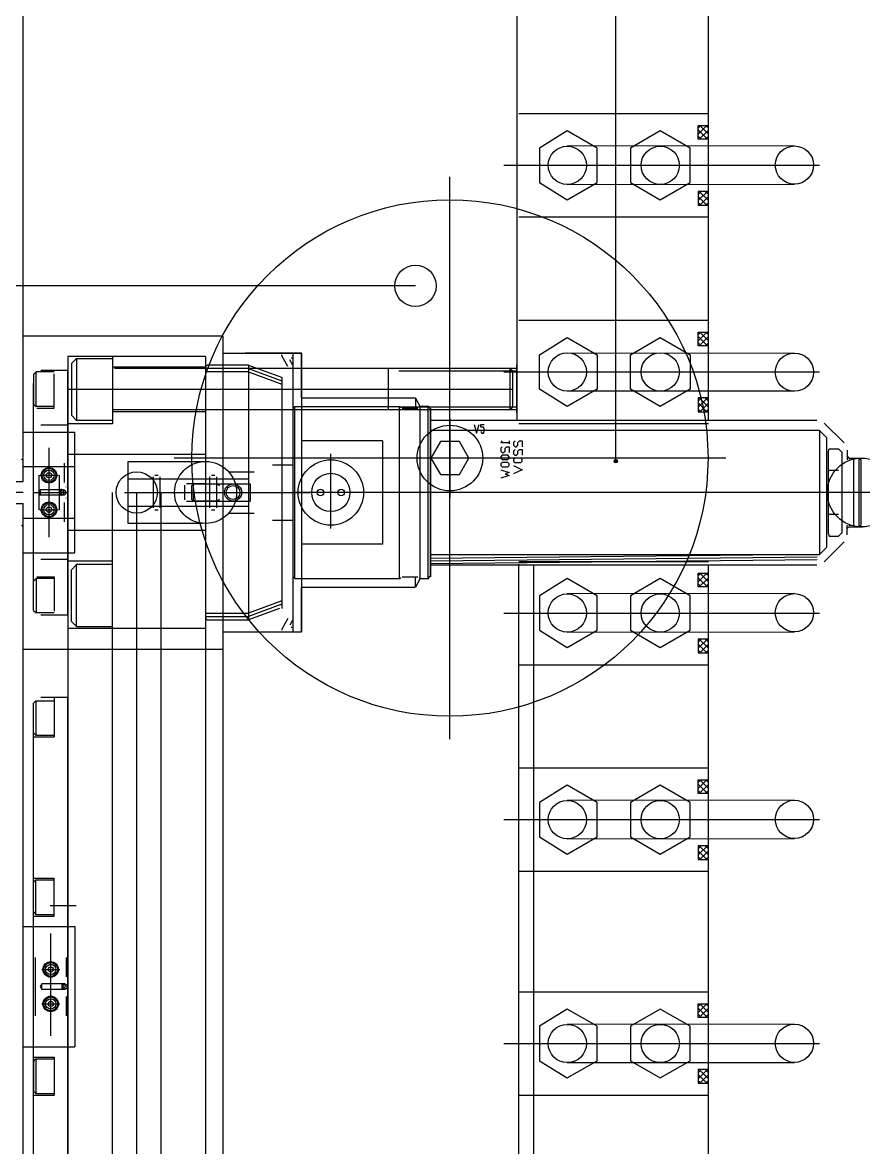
# Model space of a CAD drawing. Header units: millimetres. Extents: x -1 to 1014, y -756 to 757.
# Drawn here: x 401.6 to 467.2, y 244.4 to 332.1 of the extents above; entities that cross this region are included whole.
import ezdxf

# ---------------------------------------------------------------- set-up
doc = ezdxf.new("R2010")
doc.units = ezdxf.units.MM

# ---------------------------------------------------------------- blocks, each defined once
blk = doc.blocks.new('blockName2')
for points in [[(447.865, 298.169), (447.865, 413.395)], [(401.611, 298.19), (401.611, 378.605)], [(440.124, 378.605), (440.124, 301.144)], [(455.088, 301.097), (455.088, 378.605)], [(440.285, 325), (455.088, 325)], [(454.282, 323.392), (454.966, 324.076)], [(454.282, 323.867), (454.491, 324.076)], [(454.282, 324.076), (455.088, 324.076)], [(454.282, 323.001), (454.282, 324.076)], [(455.088, 323.394), (454.407, 324.076)], [(455.088, 323.869), (454.881, 324.076)], [(446.403, 322.314), (444.077, 323.657), (441.912, 322.314), (441.912, 319.628), (444.077, 318.285), (446.403, 319.628), (446.403, 322.314)], [(453.654, 322.314), (451.328, 323.657), (449.002, 322.314), (449.002, 319.628), (451.328, 318.285), (453.654, 319.628), (453.654, 322.314)], [(455.006, 323.001), (454.282, 323.725)], [(454.531, 323.001), (454.282, 323.251)], [(455.088, 323.001), (454.282, 323.001)], [(454.366, 323.001), (455.088, 323.723)], [(454.841, 323.001), (455.088, 323.248)], [(461.802, 322.481), (444.075, 322.464)], [(439.129, 320.971), (463.744, 320.971)], [(434.913, 276.211), (434.913, 320.076)], [(444.077, 319.478), (461.802, 319.495)], [(454.531, 318.941), (454.282, 318.692)], [(455.006, 318.941), (454.282, 318.217)], [(454.282, 318.941), (454.282, 317.867)], [(455.088, 318.941), (454.282, 318.941)], [(454.282, 318.55), (454.966, 317.867)], [(454.366, 318.941), (455.088, 318.219)], [(455.088, 318.548), (454.407, 317.867)], [(454.841, 318.941), (455.088, 318.694)], [(454.282, 318.075), (454.491, 317.867)], [(454.282, 317.867), (455.088, 317.867)], [(455.088, 318.073), (454.881, 317.867)], [(440.285, 316.943), (455.088, 316.943)], [(432.228, 311.571), (369.329, 311.571)], [(440.285, 308.886), (455.088, 308.886)], [(454.282, 307.278), (454.966, 307.962)], [(454.282, 307.753), (454.491, 307.962)], [(454.282, 306.888), (454.282, 307.962)], [(454.282, 307.962), (455.088, 307.962)], [(455.088, 307.28), (454.407, 307.962)], [(455.088, 307.755), (454.881, 307.962)], [(401.611, 307.677), (417.188, 307.677)], [(417.188, 307.677), (417.188, 222.811)], [(446.403, 303.514), (444.077, 302.172), (441.912, 303.514), (441.912, 306.2), (444.077, 307.543), (446.403, 306.2), (446.403, 303.514)], [(453.654, 303.514), (451.328, 302.172), (449.002, 303.514), (449.002, 306.2), (451.328, 307.543), (453.654, 306.2), (453.654, 303.514)], [(455.006, 306.888), (454.282, 307.611)], [(454.531, 306.888), (454.282, 307.137)], [(454.366, 306.888), (455.088, 307.609)], [(454.841, 306.888), (455.088, 307.134)], [(417.188, 306.334), (423.338, 306.334)], [(418.934, 306.335), (423.338, 306.335)], [(421.794, 306.108), (421.794, 306.188)], [(422.667, 306.306), (422.667, 284.609)], [(423.338, 302.843), (423.338, 306.335)], [(423.338, 306.334), (423.338, 284.581)], [(444.077, 306.35), (461.802, 306.334)], [(455.088, 306.888), (454.282, 306.888)], [(405.103, 306.066), (405.103, 129.081)], [(415.845, 306.066), (405.103, 306.066)], [(405.372, 305.513), (405.372, 301.485)], [(405.373, 305.513), (405.776, 305.916)], [(405.775, 305.916), (405.775, 301.082)], [(405.775, 305.916), (408.594, 305.916)], [(408.594, 306.05), (408.594, 300.813)], [(415.845, 306.066), (415.845, 129.081)], [(415.979, 305.393), (415.845, 305.259)], [(419.188, 305.394), (415.979, 305.394)], [(419.188, 305.394), (419.188, 285.521)], [(419.189, 305.393), (421.774, 304.452)], [(422.271, 305.283), (421.794, 306.108)], [(422.667, 305.386), (422.425, 305.805)], [(422.513, 305.957), (422.667, 305.957)], [(440.124, 301.669), (440.124, 305.4)], [(402.427, 304.666), (402.615, 304.854)], [(402.427, 304.666), (402.427, 302.356)], [(402.615, 302.168), (402.615, 304.854)], [(404.038, 304.854), (402.615, 304.854)], [(402.98, 304.988), (405.103, 304.988)], [(404.028, 302.034), (404.028, 304.72)], [(405.103, 285.927), (405.103, 304.988)], [(408.594, 305.26), (415.845, 305.26)], [(440.124, 305.126), (408.734, 305.126)], [(415.845, 305.259), (415.845, 285.654)], [(419.188, 305.126), (415.845, 305.126)], [(419.188, 304.857), (415.845, 304.857)], [(419.189, 305.125), (421.794, 304.176)], [(419.189, 304.856), (421.794, 303.908)], [(421.794, 304.445), (421.794, 286.415)], [(430.132, 301.904), (430.132, 305.126)], [(440.124, 304.924), (430.919, 304.924)], [(439.129, 304.857), (463.744, 304.857)], [(439.819, 304.926), (439.618, 305.127)], [(439.62, 301.902), (439.62, 305.125)], [(439.82, 302.105), (439.82, 304.925)], [(402.417, 286.934), (402.417, 303.981)], [(405.103, 303.514), (439.746, 303.514)], [(423.339, 302.843), (432.205, 302.843)], [(432.216, 302.843), (432.216, 302.037)], [(432.604, 302.172), (432.216, 302.843)], [(461.802, 303.347), (444.075, 303.364)], [(454.531, 302.827), (454.282, 302.578)], [(455.006, 302.827), (454.282, 302.103)], [(455.088, 302.827), (454.282, 302.827)], [(454.282, 302.827), (454.282, 301.753)], [(454.366, 302.827), (455.088, 302.105)], [(454.841, 302.827), (455.088, 302.58)], [(402.427, 302.356), (402.615, 302.168)], [(404.038, 302.168), (402.615, 302.168)], [(402.686, 302.034), (404.028, 302.034)], [(440.124, 301.904), (408.594, 301.904)], [(422.667, 302.037), (422.801, 302.172)], [(422.801, 302.172), (430.992, 302.172)], [(422.801, 288.743), (422.801, 302.172)], [(440.124, 302.105), (430.919, 302.105)], [(430.992, 302.172), (431.087, 302.077)], [(430.992, 288.743), (430.992, 302.172)], [(431.182, 302.037), (432.414, 302.037)], [(432.604, 302.172), (432.509, 302.077)], [(433.208, 302.172), (432.604, 302.172)], [(433.275, 302.172), (432.604, 302.172)], [(432.604, 288.743), (432.604, 302.172)], [(433.208, 302.172), (433.409, 301.97)], [(433.208, 288.743), (433.208, 302.172)], [(433.409, 302.037), (433.409, 288.878)], [(433.409, 288.945), (433.409, 301.97)], [(439.819, 302.103), (439.618, 301.901)], [(454.282, 302.436), (454.966, 301.753)], [(454.282, 301.961), (454.491, 301.753)], [(455.088, 302.434), (454.407, 301.753)], [(455.088, 301.959), (454.881, 301.753)], [(405.373, 301.485), (405.776, 301.082)], [(408.594, 301.082), (405.775, 301.082)], [(408.594, 301.769), (415.845, 301.769)], [(433.409, 301.097), (463.558, 301.097)], [(434.913, 301.213), (434.913, 295.073)], [(454.282, 301.753), (455.088, 301.753)], [(401.611, 300.157), (405.64, 300.157)], [(405.103, 300.694), (402.98, 300.694)], [(408.594, 300.813), (405.103, 300.813)], [(405.64, 290.758), (405.64, 300.157)], [(463.757, 300.292), (433.409, 300.292)], [(436.794, 300.762), (436.996, 300.091), (437.197, 300.762)], [(437.331, 300.203), (437.398, 300.091), (437.533, 300.091), (437.6, 300.203), (437.6, 300.427), (437.533, 300.539), (437.331, 300.539), (437.331, 300.762), (437.6, 300.762)], [(440.285, 300.829), (455.088, 300.829)], [(464.091, 299.958), (463.757, 300.292)], [(464.294, 299.754), (463.757, 300.292)], [(463.757, 300.292), (463.757, 290.623)], [(464.128, 300.861), (465.67, 299.319)], [(429.649, 299.485), (423.339, 299.485)], [(429.649, 299.485), (429.649, 291.429)], [(434.175, 299.422), (433.436, 298.143), (434.175, 296.864), (435.652, 296.864), (436.39, 298.143), (435.652, 299.422), (434.175, 299.422)], [(438.99, 299.474), (438.878, 299.362), (439.549, 299.362)], [(439.549, 299.474), (439.549, 299.251)], [(439.997, 299.474), (439.885, 299.362), (439.885, 299.139), (439.997, 299.027), (440.109, 299.027), (440.221, 299.139), (440.221, 299.362), (440.333, 299.474), (440.556, 299.474), (440.556, 299.027)], [(464.294, 299.754), (464.294, 291.16)], [(403.626, 298.949), (403.626, 291.966)], [(415.845, 298.412), (405.103, 298.412)], [(425.621, 292.639), (425.621, 298.476)], [(438.99, 299.027), (438.878, 298.915), (438.878, 298.691), (438.99, 298.579), (439.102, 298.579), (439.213, 298.691), (439.213, 298.915), (439.325, 299.027), (439.549, 299.027), (439.549, 298.579)], [(439.549, 298.243), (439.437, 298.355), (438.99, 298.355), (438.878, 298.243), (438.878, 298.132), (438.99, 298.02), (439.437, 298.02), (439.549, 298.132), (439.549, 298.243)], [(439.997, 298.803), (439.885, 298.691), (439.885, 298.467), (439.997, 298.355), (440.109, 298.355), (440.221, 298.467), (440.221, 298.691), (440.333, 298.803), (440.556, 298.803), (440.556, 298.355)], [(464.429, 298.6), (464.501, 298.868)], [(464.429, 298.6), (464.429, 292.315)], [(464.501, 298.868), (465.243, 298.868)], [(465.243, 298.868), (465.503, 298.608)], [(465.503, 298.608), (465.503, 292.307)], [(465.906, 298.749), (465.906, 298.009)], [(401.477, 298.009), (401.611, 298.143)], [(401.611, 296.307), (401.611, 298.143)], [(401.611, 297.472), (405.64, 297.472)], [(404.834, 296.229), (404.834, 297.74)], [(409.802, 293.04), (409.802, 297.874)], [(409.802, 297.874), (415.577, 297.874)], [(456.44, 298.143), (413.387, 298.143)], [(421.056, 297.606), (422.667, 297.606)], [(437.983, 298.143), (431.844, 298.143)], [(439.549, 297.684), (439.437, 297.796), (438.99, 297.796), (438.878, 297.684), (438.878, 297.572), (438.99, 297.46), (439.437, 297.46), (439.549, 297.572), (439.549, 297.684)], [(440.556, 298.02), (440.444, 298.132), (439.997, 298.132), (439.885, 298.02), (439.885, 297.908), (439.997, 297.796), (440.444, 297.796), (440.556, 297.908), (440.556, 298.02)], [(439.885, 297.572), (440.556, 297.236), (439.885, 296.901)], [(447.865, 298.035), (447.865, 298.169)], [(465.906, 298.277), (466.04, 298.143)], [(466.04, 298.143), (467.125, 298.143)], [(466.04, 298.009), (466.197, 298.009)], [(466.443, 298.143), (466.387, 298.087)], [(466.443, 292.772), (466.443, 298.143)], [(466.846, 298.143), (466.98, 298.009)], [(466.846, 292.772), (466.846, 298.143)], [(466.98, 298.009), (466.98, 292.906)], [(402.82, 296.8), (402.82, 294.115)], [(402.921, 296.8), (404.333, 296.8)], [(404.431, 296.8), (404.431, 294.115)], [(411.743, 296.666), (411.743, 294.249)], [(411.877, 296.8), (412.145, 296.8)], [(412.28, 296.666), (412.28, 294.249)], [(416.16, 296.666), (416.16, 294.249)], [(416.295, 296.8), (416.563, 296.8)], [(416.698, 296.666), (416.698, 294.249)], [(417.647, 297.069), (419.635, 297.069)], [(438.878, 297.236), (439.549, 297.013), (439.213, 296.901), (439.549, 296.789), (438.878, 296.565)], [(465.243, 297.163), (464.501, 297.163)], [(399.678, 296.307), (401.611, 296.307)], [(402.82, 295.457), (402.944, 295.672)], [(402.944, 295.672), (402.944, 295.243)], [(404.727, 295.672), (402.944, 295.672)], [(404.518, 295.509), (404.675, 295.666)], [(404.595, 295.712), (404.526, 295.672)], [(404.526, 295.672), (404.526, 295.243)], [(404.941, 295.887), (404.968, 295.887)], [(409.802, 296.532), (419.188, 296.532)], [(414.233, 294.894), (414.233, 296.021)], [(414.368, 296.155), (415.845, 296.155)], [(414.905, 296.128), (414.771, 295.994)], [(414.771, 294.921), (414.771, 295.994)], [(414.905, 294.786), (414.905, 296.129)], [(414.905, 296.129), (416.785, 296.129)], [(415.845, 296.129), (419.336, 296.129)], [(416.786, 296.128), (416.92, 295.994)], [(419.336, 296.129), (419.336, 294.786)], [(401.611, 295.457), (396.87, 295.457)], [(402.417, 295.457), (405.034, 295.457)], [(402.82, 295.457), (402.944, 295.243)], [(404.727, 295.243), (402.944, 295.243)], [(404.595, 295.203), (404.526, 295.243)], [(404.544, 295.345), (404.839, 295.64)], [(404.647, 295.258), (404.926, 295.537)], [(404.941, 295.028), (404.968, 295.028)], [(405.103, 295.457), (405.103, 295.457)], [(408.594, 219.991), (408.594, 295.457)], [(409.523, 295.457), (423.991, 295.457)], [(410.474, 137.724), (410.474, 295.457)], [(411.636, 295.457), (411.636, 295.457)], [(412.354, 295.457), (412.354, 139.69)], [(414.772, 294.92), (414.906, 294.786)], [(416.785, 294.787), (414.905, 294.786)], [(415.845, 295.457), (415.845, 295.457)], [(415.845, 294.786), (419.336, 294.786)], [(416.92, 294.92), (416.785, 294.786)], [(468.323, 295.457), (422.667, 295.457)], [(422.667, 295.457), (422.667, 295.457)], [(399.691, 294.608), (401.611, 294.608)], [(401.611, 292.772), (401.611, 294.608)], [(402.921, 294.115), (404.333, 294.115)], [(404.834, 293.175), (404.834, 294.686)], [(409.802, 294.383), (419.188, 294.383)], [(411.877, 294.115), (412.145, 294.115)], [(415.845, 294.76), (414.368, 294.759)], [(416.295, 294.115), (416.563, 294.115)], [(401.611, 293.443), (405.64, 293.443)], [(415.577, 293.04), (409.802, 293.04)], [(417.647, 293.846), (419.635, 293.846)], [(421.056, 293.309), (422.667, 293.309)], [(465.243, 293.752), (464.501, 293.752)], [(401.477, 292.906), (401.611, 292.772)], [(401.611, 142.375), (401.611, 292.819)], [(415.845, 292.503), (405.103, 292.503)], [(464.429, 292.315), (464.501, 292.047)], [(465.243, 292.047), (465.503, 292.307)], [(465.906, 292.166), (465.906, 292.906)], [(465.906, 292.637), (466.04, 292.772)], [(466.04, 292.906), (466.197, 292.906)], [(466.04, 292.772), (467.125, 292.772)], [(466.443, 292.772), (466.387, 292.827)], [(466.846, 292.772), (466.98, 292.906)], [(429.649, 291.429), (423.339, 291.429)], [(464.128, 290.054), (465.67, 291.596)], [(464.501, 292.047), (465.243, 292.047)], [(401.611, 290.758), (405.64, 290.758)], [(463.556, 290.623), (433.38, 290.303)], [(463.562, 290.415), (433.386, 290.095)], [(433.409, 290.623), (463.757, 290.623)], [(463.757, 290.623), (464.294, 291.16)], [(405.103, 290.22), (402.98, 290.22)], [(408.594, 290.102), (405.103, 290.102)], [(405.373, 289.43), (405.776, 289.833)], [(408.594, 289.833), (405.775, 289.833)], [(405.775, 284.999), (405.775, 289.833)], [(408.594, 284.865), (408.594, 290.102)], [(463.569, 290.207), (433.393, 289.887)], [(433.409, 289.818), (463.558, 289.818)], [(440.285, 290.086), (455.088, 290.086)], [(440.285, 145.377), (440.285, 289.865)], [(441.466, 145.33), (441.466, 289.818)], [(455.088, 145.377), (455.088, 289.818)], [(402.427, 288.559), (402.615, 288.747)], [(404.038, 288.747), (402.615, 288.747)], [(402.615, 288.747), (402.615, 286.061)], [(402.686, 288.881), (404.028, 288.881)], [(404.028, 288.881), (404.028, 286.195)], [(405.372, 285.402), (405.372, 289.43)], [(422.801, 288.743), (422.667, 288.878)], [(422.801, 288.743), (430.992, 288.743)], [(430.992, 288.743), (431.087, 288.838)], [(431.182, 288.878), (432.414, 288.878)], [(432.216, 288.072), (432.216, 288.878)], [(432.604, 288.743), (432.216, 288.072)], [(432.604, 288.743), (432.509, 288.838)], [(432.604, 288.743), (433.275, 288.743)], [(432.604, 288.743), (433.208, 288.743)], [(433.208, 288.743), (433.409, 288.945)], [(446.403, 287.4), (444.077, 288.743), (441.912, 287.4), (441.912, 284.715), (444.077, 283.372), (446.403, 284.715), (446.403, 287.4)], [(453.654, 287.4), (451.328, 288.743), (449.002, 287.4), (449.002, 284.715), (451.328, 283.372), (453.654, 284.715), (453.654, 287.4)], [(454.282, 289.162), (455.088, 289.162)], [(454.282, 288.479), (454.966, 289.162)], [(454.282, 288.953), (454.491, 289.162)], [(454.282, 288.088), (454.282, 289.162)], [(455.006, 288.088), (454.282, 288.812)], [(454.366, 288.088), (455.088, 288.81)], [(455.088, 288.481), (454.407, 289.162)], [(455.088, 288.956), (454.881, 289.162)], [(402.427, 286.249), (402.427, 288.559)], [(423.338, 284.581), (423.338, 288.072)], [(423.339, 288.072), (432.205, 288.072)], [(454.531, 288.088), (454.282, 288.337)], [(455.088, 288.088), (454.282, 288.088)], [(454.841, 288.088), (455.088, 288.335)], [(421.794, 287.005), (419.189, 286.057)], [(461.802, 287.568), (444.075, 287.551)], [(402.427, 286.249), (402.615, 286.061)], [(404.038, 286.061), (402.615, 286.061)], [(415.845, 286.058), (419.188, 286.058)], [(421.794, 286.737), (419.189, 285.788)], [(421.622, 286.405), (419.189, 285.52)], [(439.129, 286.058), (463.744, 286.058)], [(402.98, 285.927), (405.103, 285.927)], [(405.373, 285.402), (405.776, 284.999)], [(415.845, 285.789), (419.188, 285.789)], [(415.845, 285.654), (415.98, 285.52)], [(415.979, 285.521), (419.188, 285.521)], [(422.271, 285.632), (421.794, 284.807)], [(422.667, 285.529), (422.425, 285.11)], [(415.845, 284.849), (405.103, 284.849)], [(405.775, 284.999), (408.594, 284.999)], [(417.188, 284.581), (423.338, 284.581)], [(421.794, 284.807), (421.794, 284.727)], [(422.513, 284.958), (422.667, 284.958)], [(444.077, 284.564), (461.802, 284.581)], [(455.088, 284.027), (454.282, 284.027)], [(454.531, 284.027), (454.282, 283.778)], [(455.006, 284.027), (454.282, 283.303)], [(454.282, 284.027), (454.282, 282.953)], [(454.282, 283.637), (454.966, 282.953)], [(454.366, 284.027), (455.088, 283.306)], [(455.088, 283.634), (454.407, 282.953)], [(454.841, 284.027), (455.088, 283.78)], [(401.611, 283.238), (417.188, 283.238)], [(454.282, 283.162), (454.491, 282.953)], [(454.282, 282.953), (455.088, 282.953)], [(455.088, 283.16), (454.881, 282.953)], [(440.285, 282.029), (455.088, 282.029)], [(402.417, 279.021), (402.605, 279.209)], [(402.417, 234.815), (402.417, 279.021)], [(402.605, 279.209), (402.605, 276.524)], [(402.605, 279.209), (404.028, 279.209)], [(405.103, 279.478), (402.98, 279.478)], [(404.028, 279.478), (404.028, 276.389)], [(405.103, 234.359), (405.103, 279.478)], [(402.417, 276.712), (402.605, 276.524)], [(402.417, 276.389), (404.028, 276.389)], [(402.605, 276.524), (404.028, 276.524)], [(440.285, 273.972), (455.088, 273.972)], [(454.282, 271.974), (454.282, 273.048)], [(454.282, 273.048), (455.088, 273.048)], [(454.282, 272.365), (454.966, 273.048)], [(454.282, 272.84), (454.491, 273.048)], [(455.088, 272.367), (454.407, 273.048)], [(455.088, 272.842), (454.881, 273.048)], [(446.403, 271.287), (444.077, 272.629), (441.912, 271.287), (441.912, 268.601), (444.077, 267.258), (446.403, 268.601), (446.403, 271.287)], [(453.654, 271.287), (451.328, 272.629), (449.002, 271.287), (449.002, 268.601), (451.328, 267.258), (453.654, 268.601), (453.654, 271.287)], [(455.006, 271.974), (454.282, 272.698)], [(454.531, 271.974), (454.282, 272.223)], [(455.088, 271.974), (454.282, 271.974)], [(454.366, 271.974), (455.088, 272.696)], [(454.841, 271.974), (455.088, 272.221)], [(461.802, 271.454), (444.075, 271.437)], [(439.129, 269.944), (463.744, 269.944)], [(444.077, 268.451), (461.802, 268.467)], [(455.088, 267.913), (454.282, 267.913)], [(454.282, 267.913), (454.282, 266.839)], [(454.531, 267.913), (454.282, 267.664)], [(455.006, 267.913), (454.282, 267.19)], [(454.366, 267.913), (455.088, 267.192)], [(454.841, 267.913), (455.088, 267.667)], [(454.282, 267.523), (454.966, 266.839)], [(454.282, 267.048), (454.491, 266.839)], [(454.282, 266.839), (455.088, 266.839)], [(455.088, 267.52), (454.407, 266.839)], [(455.088, 267.046), (454.881, 266.839)], [(440.285, 265.915), (455.088, 265.915)], [(402.417, 265.378), (404.028, 265.378)], [(402.417, 265.056), (402.605, 265.244)], [(402.417, 262.746), (402.417, 265.056)], [(402.605, 262.558), (402.605, 265.244)], [(402.605, 265.244), (404.028, 265.244)], [(404.028, 262.424), (404.028, 265.378)], [(405.734, 263.23), (403.719, 263.23)], [(402.417, 262.746), (402.605, 262.558)], [(402.417, 262.424), (404.028, 262.424)], [(402.605, 262.558), (404.028, 262.558)], [(401.611, 261.618), (405.64, 261.618)], [(405.64, 261.618), (405.64, 252.218)], [(403.76, 253.091), (403.76, 261.056)], [(402.551, 259.201), (402.551, 254.636)], [(404.968, 259.201), (404.968, 257.69)], [(403.055, 258.261), (404.467, 258.261)], [(402.954, 256.918), (403.078, 257.133)], [(404.661, 257.133), (403.078, 257.133)], [(403.078, 256.704), (403.078, 257.133)], [(404.73, 257.173), (404.661, 257.133)], [(404.661, 256.704), (404.661, 257.133)], [(404.861, 257.133), (404.661, 257.133)], [(404.781, 257.118), (405.06, 256.839)], [(405.076, 257.348), (405.103, 257.348)], [(402.954, 256.918), (403.078, 256.704)], [(404.661, 256.704), (403.078, 256.704)], [(404.652, 256.867), (404.81, 256.71)], [(404.73, 256.664), (404.661, 256.704)], [(404.861, 256.704), (404.661, 256.704)], [(404.678, 257.031), (404.974, 256.736)], [(405.076, 256.489), (405.103, 256.489)], [(405.103, 256.918), (405.103, 256.918)], [(440.285, 256.516), (455.088, 256.516)], [(403.055, 255.576), (404.467, 255.576)], [(404.968, 256.147), (404.968, 254.636)], [(454.282, 254.517), (454.282, 255.592)], [(454.282, 255.592), (455.088, 255.592)], [(454.282, 254.908), (454.966, 255.592)], [(454.282, 255.383), (454.491, 255.592)], [(455.088, 254.91), (454.407, 255.592)], [(455.088, 255.385), (454.881, 255.592)], [(446.403, 253.83), (444.077, 255.173), (441.912, 253.83), (441.912, 251.144), (444.077, 249.801), (446.403, 251.144), (446.403, 253.83)], [(453.654, 253.83), (451.328, 255.173), (449.002, 253.83), (449.002, 251.144), (451.328, 249.801), (453.654, 251.144), (453.654, 253.83)], [(455.006, 254.517), (454.282, 255.241)], [(454.531, 254.517), (454.282, 254.766)], [(455.088, 254.517), (454.282, 254.517)], [(454.366, 254.517), (455.088, 255.239)], [(454.841, 254.517), (455.088, 254.764)], [(461.802, 253.997), (444.075, 253.98)], [(401.611, 252.218), (405.64, 252.218)], [(439.129, 252.487), (463.744, 252.487)], [(402.417, 251.413), (404.028, 251.413)], [(402.417, 251.09), (402.605, 251.278)], [(402.417, 251.09), (402.417, 248.781)], [(402.605, 251.278), (402.605, 248.593)], [(402.605, 251.278), (404.028, 251.278)], [(404.028, 251.413), (404.028, 248.459)], [(444.077, 250.994), (461.802, 251.011)], [(455.088, 250.457), (454.282, 250.457)], [(454.282, 250.457), (454.282, 249.382)], [(454.531, 250.457), (454.282, 250.208)], [(455.006, 250.457), (454.282, 249.733)], [(454.282, 250.066), (454.966, 249.382)], [(454.366, 250.457), (455.088, 249.735)], [(455.088, 250.064), (454.407, 249.382)], [(454.841, 250.457), (455.088, 250.21)], [(454.282, 249.591), (454.491, 249.382)], [(454.282, 249.382), (455.088, 249.382)], [(455.088, 249.589), (454.881, 249.382)], [(402.417, 248.781), (402.605, 248.593)], [(402.417, 248.459), (404.028, 248.459)], [(402.605, 248.593), (404.028, 248.593)], [(440.285, 248.459), (455.088, 248.459)]]:
    blk.add_lwpolyline(points)
for points in [[(447.731, 297.901), (447.77, 297.996), (447.865, 297.901), (447.865, 297.901)], [(447.77, 297.806), (447.731, 297.901), (447.865, 297.901), (447.865, 297.901)], [(447.77, 297.996), (447.865, 298.035), (447.865, 297.901), (447.865, 297.901)], [(447.865, 297.767), (447.77, 297.806), (447.865, 297.901), (447.865, 297.901)], [(447.865, 298.035), (447.96, 297.996), (447.865, 297.901), (447.865, 297.901)], [(447.96, 297.996), (448, 297.901), (447.865, 297.901), (447.865, 297.901)], [(448, 297.901), (447.96, 297.806), (447.865, 297.901), (447.865, 297.901)], [(447.96, 297.806), (447.865, 297.767), (447.865, 297.901), (447.865, 297.901)]]:
    blk.add_lwpolyline(points, close=True)
for centre, radius in [((444.077, 320.971), 1.4932), ((451.328, 320.971), 1.4932), ((461.802, 320.988), 1.4932), ((461.802, 320.988), 1.4932), ((434.913, 298.143), 20.1424), ((432.228, 311.571), 1.6114), ((432.228, 311.571), 1.6114), ((444.077, 304.857), 1.4932), ((451.328, 304.857), 1.4932), ((461.802, 304.84), 1.4932), ((461.802, 304.84), 1.4932), ((434.913, 298.143), 2.5581), ((415.845, 295.457), 2.4171), ((425.621, 295.457), 2.5514), ((467.05, 295.457), 2.6856), ((403.626, 296.8), 0.6043), ((403.626, 296.8), 0.5371), ((403.626, 296.8), 0.4028), ((403.626, 296.8), 0.2014), ((410.474, 295.457), 1.6114), ((425.621, 295.457), 1.4951), ((404.727, 295.457), 0.2149), ((417.994, 295.457), 0.6714), ((417.994, 295.457), 0.5371), ((424.815, 295.457), 0.2551), ((426.427, 295.457), 0.2551), ((403.626, 294.115), 0.6043), ((403.626, 294.115), 0.5371), ((403.626, 294.115), 0.4028), ((403.626, 294.115), 0.2014), ((444.077, 286.058), 1.4932), ((451.328, 286.058), 1.4932), ((461.802, 286.075), 1.4932), ((461.802, 286.075), 1.4932), ((444.077, 269.944), 1.4932), ((451.328, 269.944), 1.4932), ((461.802, 269.961), 1.4932), ((461.802, 269.961), 1.4932), ((403.76, 258.261), 0.6043), ((403.76, 258.261), 0.5371), ((403.76, 258.261), 0.4028), ((403.76, 258.261), 0.2014), ((404.861, 256.918), 0.2149), ((403.76, 255.576), 0.6043), ((403.76, 255.576), 0.5371), ((403.76, 255.576), 0.4028), ((403.76, 255.576), 0.2014), ((444.077, 252.487), 1.4932), ((451.328, 252.487), 1.4932), ((461.802, 252.504), 1.4932), ((461.802, 252.504), 1.4932)]:
    blk.add_circle(centre, radius)

msp = doc.modelspace()

# ---------------------------------------------------------------- block references
msp.add_blockref('blockName2', (0, 0))

doc.saveas('drawing.dxf')
